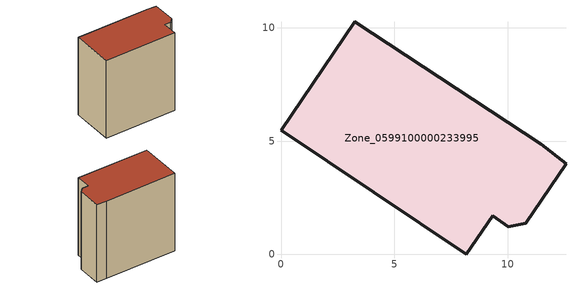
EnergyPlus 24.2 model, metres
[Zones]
Zone_0599100000233995
 floor ground (C_G): 11.47,4.85 12.56,4 10.79,1.38 10.03,1.23 9.33,1.7 8.18,0 0,5.48 3.26,10.27 z0
 wall outside (C_F): 3.26,10.27 0,5.48 8.18,0 9.33,1.7 10.03,1.23 10.79,1.38 12.56,4 11.47,4.85 3.26,10.27 z0:11.07
 roof outside (C_R): 11.47,4.85 3.26,10.27 0,5.48 8.18,0 9.33,1.7 10.03,1.23 10.79,1.38 12.56,4 z11.07
[BUILDING]
Pand.0599100000233995: North Axis=0; Terrain=City; Loads Convergence Tolerance Value=0.04; Temperature Convergence Tolerance Value=0.4; Solar Distribution=FullExterior; Maximum Number of Warmup Days=25; Minimum Number of Warmup Days=1
[Site:Location]
Rotterdam.The.Hague.AP_ZH_NLD Design_Conditions: Latitude=51.96; Longitude=4.45; Time Zone=1; Elevation=-4.5
[SITE:GROUNDTEMPERATURE:BUILDINGSURFACE]
18, 18, 18, 18, 18, 18, 18, 18, 18, 18, 18, 18
[MATERIAL] Thermal Absorptance=0.9; Solar Absorptance=0.7; Visible Absorptance=0.7
Name | Roughness | Thickness | Conductivity | Density | Specific Heat
G.TI.1946 | MediumSmooth | 0.15 | 1 | 540 | 1210
F.TI.1946 | Rough | 0.3 | 0.857143 | 1920 | 840
R.TI.1946 | MediumRough | 0.2 | 0.1 | 1500 | 1000
[CONSTRUCTION]
C_G: G.TI.1946
C_F: F.TI.1946
C_R: R.TI.1946
[ZONE]
Zone_0599100000233995: Type=1; Multiplier=1; Ceiling Height=Autocalculate; Volume=Autocalculate; Floor Area=autocalculate; Part of Total Floor Area=Yes
[ZONEINFILTRATION:DESIGNFLOWRATE]
Infil_Zone_0599100000233995: Zone or ZoneList or Space or SpaceList=Zone_0599100000233995; Schedule=AlwaysOn; Design Flow Rate Calculation Method=Flow/Area; Flow Rate per Floor Area=0.003; Constant Term Coefficient=1; Temperature Term Coefficient=0; Velocity Term Coefficient=0; Velocity Squared Term Coefficient=0
[HVACTEMPLATE:ZONE:IDEALLOADSAIRSYSTEM]
Zone_0599100000233995: Maximum Heating Supply Air Temperature=50; Minimum Cooling Supply Air Temperature=13; Maximum Heating Supply Air Humidity Ratio=0.0156; Minimum Cooling Supply Air Humidity Ratio=0.0077; Heating Limit=NoLimit; Cooling Limit=NoLimit; Dehumidification Control Type=ConstantSensibleHeatRatio; Cooling Sensible Heat Ratio=0.7; Dehumidification Setpoint=60; Humidification Control Type=None; Humidification Setpoint=30; Outdoor Air Method=None; Outdoor Air Flow Rate per Person=0.00944; Outdoor Air Flow Rate per Zone Floor Area=0; Outdoor Air Flow Rate per Zone=0; Demand Controlled Ventilation Type=None; Outdoor Air Economizer Type=NoEconomizer; Heat Recovery Type=None; Sensible Heat Recovery Effectiveness=0.7; Latent Heat Recovery Effectiveness=0.65
[ZONECONTROL:THERMOSTAT]
ThermostatControl_Zone_0599100000233995: Zone or ZoneList=Zone_0599100000233995; Control Type Schedule=DualSetpointControlType; Control 1=Thermostat_Zone_0599100000233995; Temperature Difference Between Cutout And Setpoint=0
[THERMOSTATSETPOINT:DUALSETPOINT]
Thermostat_Zone_0599100000233995: Heating Setpoint Temperature Schedule=HeatingSetpoint_Zone_0599100000233995; Cooling Setpoint Temperature Schedule=CoolingSetpoint_Zone_0599100000233995
[SCHEDULE:COMPACT]
HeatingSetpoint_Zone_0599100000233995: Through: 12/31, For: AllDays, Until: 24:00, 21
CoolingSetpoint_Zone_0599100000233995: Through: 12/31, For: AllDays, Until: 24:00, 24
DualSetpointControlType: Through: 12/31, For: AllDays, Until: 24:00, 4
AlwaysOn: Through: 12/31, For: AllDays, Until: 24:00, 1
